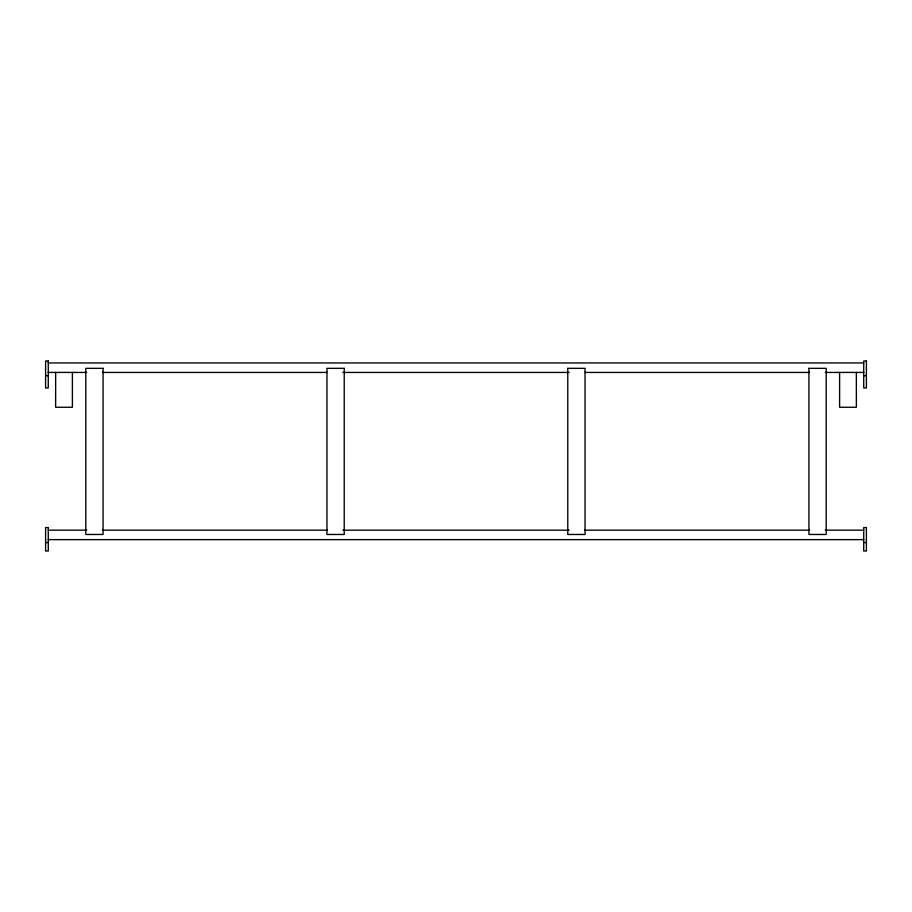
<?xml version="1.0" encoding="UTF-8"?>
<svg xmlns="http://www.w3.org/2000/svg" width="912" height="912" viewBox="0 0 912 912"><rect width="100%" height="100%" fill="white"/><g stroke="black" fill="none" stroke-linecap="round" stroke-linejoin="round"><path stroke-width="1.37" d="M48.279 362.942L863.721 362.942M48.279 372.427L86.708 372.427M102.361 372.427L327.214 372.427M342.866 372.427L569.134 372.427M584.786 372.427L809.639 372.427M825.292 372.427L863.721 372.427M45.6 375.664L48.279 375.664M863.721 375.664L866.4 375.664M48.279 530.168L86.708 530.168M102.361 530.168L327.214 530.168M342.866 530.168L569.134 530.168M584.786 530.168L809.639 530.168M825.292 530.168L863.721 530.168M48.279 539.642L863.721 539.642M45.6 542.526L48.279 542.526M863.721 542.526L866.4 542.526M856.357 372.427L856.357 407.254L839.61 407.254L839.61 372.427M72.39 372.427L72.39 407.254L55.643 407.254L55.643 372.427M567.777 368.334L567.777 534.466L585.048 534.466L585.048 368.334L567.777 368.334M808.933 368.334L808.933 534.466L826.204 534.466L826.204 368.334L808.933 368.334M48.279 361.004L45.6 361.004L45.6 387.976L48.279 387.976L48.279 361.004M866.4 361.004L863.721 361.004L863.721 387.976L866.4 387.965L866.4 361.004M103.067 368.334L85.796 368.334L85.796 534.466L103.067 534.466L103.067 368.334M344.223 368.334L326.952 368.334L326.952 534.466L344.223 534.466L344.223 368.334M48.279 527.546L45.6 527.546L45.6 550.996L48.279 550.996L48.279 527.546M866.4 527.546L863.721 527.546L863.721 550.996L866.4 550.996L866.4 527.546"/></g></svg>
